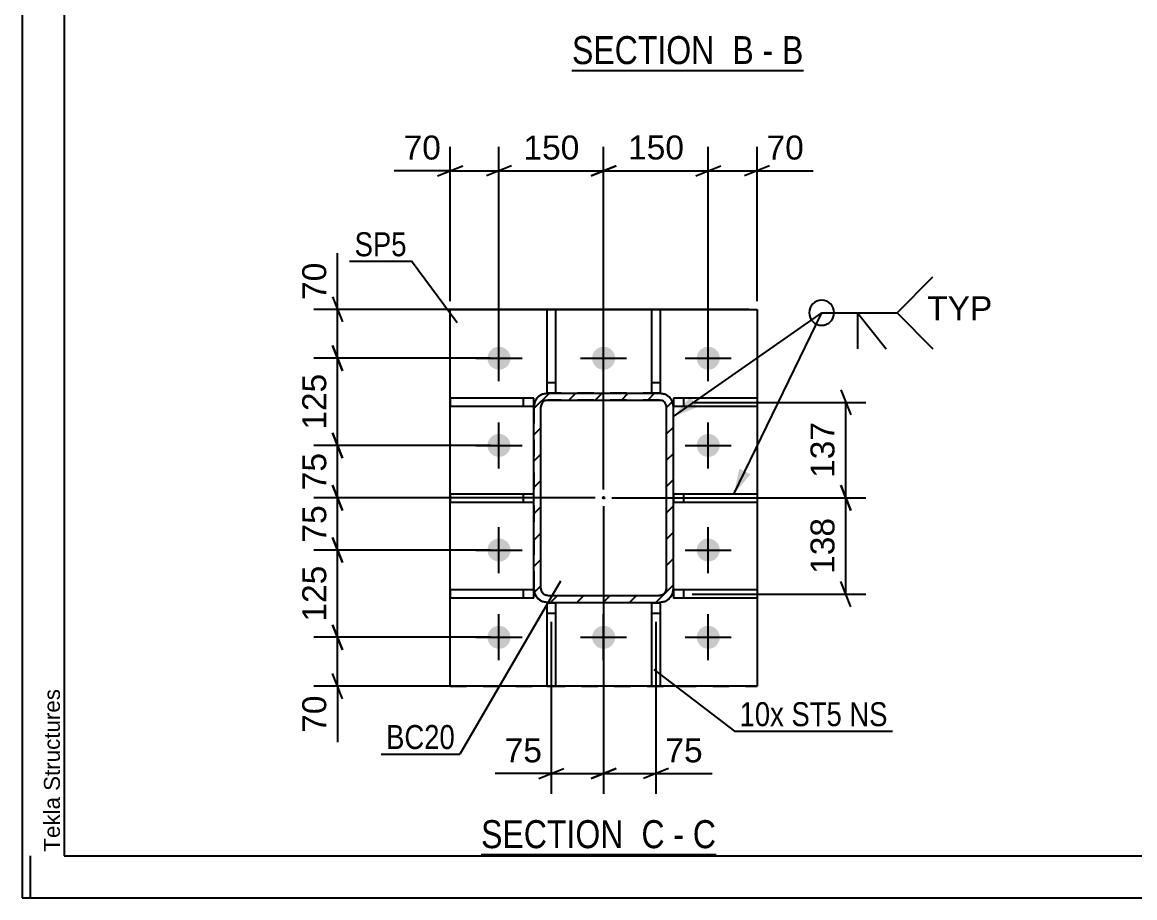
# Model space of a CAD drawing. Header units: millimetres. Extents: x -424 to 417, y -243 to 351.
# Drawn here: x -424.5 to -291.6, y -242.8 to -138.2 of the extents above; entities that cross this region are included whole.
import ezdxf

# ---------------------------------------------------------------- set-up
doc = ezdxf.new("R2010")
doc.units = ezdxf.units.MM
doc.linetypes.add('DXK_LINE_DOT2', pattern=[3.9198, 1.9599, -1.9599])
doc.linetypes.add('DXK_LINE_DOT3', pattern=[5.9187, 2.979, -0.9799, 0.9799, -0.9799])
doc.styles.add('Arial', font='ARIAL.TTF', dxfattribs={"height": 0.2})
doc.styles.add('Arial Narrow', font='ARIALN.TTF', dxfattribs={"height": 0.2})

# ---------------------------------------------------------------- blocks, each defined once
blk = doc.blocks.new('Unknown-284935898-1134')
at = {"color": 5, "linetype": 'Continuous'}
for p, q in [((-424.47, 351.23), (-424.47, -242.77)), ((-419.47, 346.23), (-419.47, -237.77)), ((-423.47, -242.77), (-423.47, -237.77)), ((-419.47, -237.77), (411.53, -237.77)), ((-424.47, -242.77), (416.53, -242.77))]:
    blk.add_line(p, q, dxfattribs=at)
at = {"color": 174, "linetype": 'Continuous', "style": 'Arial'}
blk.add_text('Tekla Structures', height=1.9102, rotation=90, dxfattribs=at).set_placement((-419.97, -237.27))
blk = doc.blocks.new('Unknown-284935898-11 - 1532')
at = {"color": 6, "linetype": 'Continuous'}
blk.add_line((-358.79, -143.95), (-331.14, -143.95), dxfattribs=at)
at = {"color": 0, "linetype": 'Continuous'}
for points in [[(-340.68, -143.2), (-340.68, -139.7), (-358.79, -139.7), (-358.79, -143.2)], [(-337.07, -143.2), (-337.07, -139.7), (-339.63, -139.7), (-339.63, -143.2)], [(-334.75, -143.2), (-334.75, -139.7), (-336.02, -139.7), (-336.02, -143.2)], [(-331.14, -143.2), (-331.14, -139.7), (-333.7, -139.7), (-333.7, -143.2)]]:
    blk.add_wipeout(points, dxfattribs=at)
at = {"color": 7, "linetype": 'Continuous', "style": 'Arial Narrow'}
for s, p in [('SECTION ', (-358.79, -143.2)), ('B', (-339.63, -143.2)), ('B', (-333.7, -143.2)), ('-', (-336.02, -143.2))]:
    blk.add_text(s, height=3.34, dxfattribs=at).set_placement(p)
blk = doc.blocks.new('Unknown-284935898-14 - 1879')
at = {"color": 6, "linetype": 'Continuous'}
blk.add_line((-369.65, -237.6), (-341.58, -237.6), dxfattribs=at)
at = {"color": 0, "linetype": 'Continuous'}
for points in [[(-351.54, -236.85), (-351.54, -233.35), (-369.65, -233.35), (-369.65, -236.85)], [(-347.73, -236.85), (-347.73, -233.35), (-350.49, -233.35), (-350.49, -236.85)], [(-345.4, -236.85), (-345.4, -233.35), (-346.68, -233.35), (-346.68, -236.85)], [(-341.58, -236.85), (-341.58, -233.35), (-344.35, -233.35), (-344.35, -236.85)]]:
    blk.add_wipeout(points, dxfattribs=at)
at = {"color": 7, "linetype": 'Continuous', "style": 'Arial Narrow'}
for s, p in [('SECTION ', (-369.65, -236.85)), ('C', (-350.49, -236.85)), ('C', (-344.35, -236.85)), ('-', (-346.68, -236.85))]:
    blk.add_text(s, height=3.34, dxfattribs=at).set_placement(p)
blk = doc.blocks.new('Part-284935898-1967 - 1879')
at = {"color": 2, "linetype": 'Continuous'}
for p, q in [((-363.34, -194.55), (-373.34, -194.55)), ((-373.34, -194.55), (-373.34, -195.55)), ((-363.34, -195.55), (-373.34, -195.55))]:
    blk.add_line(p, q, dxfattribs=at)
at = {"color": 7, "linetype": 'DXK_LINE_DOT2'}
for p, q in [((-364.59, -195.55), (-364.59, -194.55)), ((-363.34, -195.55), (-363.34, -194.55))]:
    blk.add_line(p, q, dxfattribs=at)
blk = doc.blocks.new('Part-284935898-1903 - 1879')
at = {"linetype": 'Continuous'}
h = blk.add_hatch(dxfattribs=at)
h.set_pattern_fill('', scale=0.7, style=0, pattern_type=0)
h.set_pattern_definition([(45, (-346.802, -183.5269), (-1.57154, 1.57154), [])])
h.paths.add_polyline_path([(-346.68, -184.16), (-346.8, -183.53), (-347.16, -182.99), (-347.7, -182.62), (-348.34, -182.5), (-361.68, -182.5), (-362.31, -182.62), (-362.85, -182.99), (-363.21, -183.53), (-363.34, -184.16), (-363.34, -205.83), (-363.21, -206.47), (-362.85, -207.01), (-362.31, -207.37), (-361.68, -207.5), (-348.34, -207.5), (-347.7, -207.37), (-347.16, -207.01), (-346.8, -206.47), (-346.68, -205.83)])
h.paths.add_polyline_path([(-347.57, -206.15), (-347.75, -206.42), (-348.02, -206.6), (-348.34, -206.66), (-361.68, -206.66), (-361.99, -206.6), (-362.26, -206.42), (-362.44, -206.15), (-362.51, -205.83), (-362.51, -184.16), (-362.44, -183.85), (-362.26, -183.58), (-361.99, -183.39), (-361.68, -183.33), (-348.34, -183.33), (-348.02, -183.39), (-347.75, -183.58), (-347.57, -183.85), (-347.51, -184.16), (-347.51, -205.83)])
blk.add_hatch(color=246, dxfattribs=at).paths.add_polyline_path([(-355.01, -195.1, -1), (-355.01, -194.9, -1)])
at = {"color": 7, "linetype": 'DXK_LINE_DOT2'}
for p, q in [((-362.31, -182.62), (-361.68, -182.5)), ((-361.68, -183.33), (-361.99, -183.39)), ((-348.34, -182.5), (-361.68, -182.5)), ((-348.34, -183.33), (-361.68, -183.33)), ((-348.34, -182.5), (-347.7, -182.62)), ((-348.02, -183.39), (-348.34, -183.33)), ((-363.34, -184.16), (-363.21, -183.53)), ((-363.34, -184.16), (-363.34, -205.83)), ((-362.44, -183.85), (-362.51, -184.16)), ((-362.51, -205.83), (-362.51, -184.16)), ((-347.51, -184.16), (-347.57, -183.85)), ((-347.51, -205.83), (-347.51, -184.16)), ((-346.8, -183.53), (-346.68, -184.16)), ((-346.68, -205.83), (-346.68, -184.16)), ((-363.21, -206.47), (-363.34, -205.83)), ((-362.51, -205.83), (-362.44, -206.15)), ((-347.57, -206.15), (-347.51, -205.83)), ((-346.68, -205.83), (-346.8, -206.47)), ((-361.99, -206.6), (-361.68, -206.66)), ((-361.68, -206.66), (-348.34, -206.66)), ((-348.34, -206.66), (-348.02, -206.6)), ((-361.68, -207.5), (-362.31, -207.37)), ((-361.68, -207.5), (-348.34, -207.5)), ((-347.7, -207.37), (-348.34, -207.5))]:
    blk.add_line(p, q, dxfattribs=at)
at = {"color": 2, "linetype": 'Continuous'}
for p, q in [((-361.68, -182.5), (-362.31, -182.62)), ((-361.99, -183.39), (-361.68, -183.33)), ((-361.68, -182.5), (-361.68, -182.5)), ((-361.68, -182.5), (-348.34, -182.5)), ((-361.68, -183.33), (-361.68, -183.33)), ((-361.68, -183.33), (-348.34, -183.33)), ((-348.34, -182.5), (-348.34, -182.5)), ((-347.7, -182.62), (-348.34, -182.5)), ((-348.34, -183.33), (-348.34, -183.33)), ((-348.34, -183.33), (-348.02, -183.39)), ((-363.21, -183.53), (-363.34, -184.16)), ((-363.34, -184.16), (-363.34, -184.16)), ((-363.34, -205.83), (-363.34, -184.16)), ((-362.51, -184.16), (-362.44, -183.85)), ((-362.51, -184.16), (-362.51, -184.16)), ((-362.51, -205.83), (-362.51, -184.16)), ((-347.57, -183.85), (-347.51, -184.16)), ((-347.51, -184.16), (-347.51, -184.16)), ((-347.51, -205.83), (-347.51, -184.16)), ((-346.68, -184.16), (-346.8, -183.53)), ((-346.68, -184.16), (-346.68, -184.16)), ((-346.68, -205.83), (-346.68, -184.16)), ((-363.34, -205.83), (-363.34, -205.83)), ((-363.34, -205.83), (-363.21, -206.47)), ((-362.51, -205.83), (-362.51, -205.83)), ((-362.44, -206.15), (-362.51, -205.83)), ((-347.51, -205.83), (-347.57, -206.15)), ((-347.51, -205.83), (-347.51, -205.83)), ((-346.8, -206.47), (-346.68, -205.83)), ((-346.68, -205.83), (-346.68, -205.83)), ((-361.68, -206.66), (-361.99, -206.6)), ((-361.68, -206.66), (-361.68, -206.66)), ((-361.68, -206.66), (-348.34, -206.66)), ((-348.02, -206.6), (-348.34, -206.66)), ((-348.34, -206.66), (-348.34, -206.66)), ((-362.31, -207.37), (-361.68, -207.5)), ((-361.68, -207.5), (-361.68, -207.5)), ((-361.68, -207.5), (-348.34, -207.5)), ((-348.34, -207.5), (-347.7, -207.37)), ((-348.34, -207.5), (-348.34, -207.5))]:
    blk.add_line(p, q, dxfattribs=at)
at = {"color": 7, "linetype": 'DXK_LINE_DOT3'}
blk.add_line((-355.01, -195), (-355.01, -195), dxfattribs=at)
at = {"color": 246, "linetype": 'DXK_LINE_DOT2'}
blk.add_line((-355.01, -195), (-355.01, -195), dxfattribs=at)
at = {"color": 246, "linetype": 'Continuous'}
blk.add_circle((-355.01, -195), 0.1, dxfattribs=at)
at = {"color": 7, "linetype": 'DXK_LINE_DOT2'}
for centre, radius, start, end in [((-361.68, -184.16), 1.67, 112.5, 157.5), ((-361.68, -184.16), 0.833, 112.5, 157.5), ((-348.34, -184.16), 0.833, 22.5, 67.5), ((-348.34, -184.16), 1.67, 22.5, 67.5), ((-361.68, -205.83), 1.67, 202.5, 247.5), ((-361.68, -205.83), 0.833, 202.5, 247.5), ((-348.34, -205.83), 0.833, 292.5, 337.5), ((-348.34, -205.83), 1.67, 292.5, 337.5)]:
    blk.add_arc(centre, radius, start, end, dxfattribs=at)
at = {"color": 2, "linetype": 'Continuous'}
for centre, radius, start, end in [((-361.68, -184.16), 1.67, 112.5, 157.5), ((-361.68, -184.16), 0.833, 112.5, 157.5), ((-348.34, -184.16), 0.833, 22.5, 67.5), ((-348.34, -184.16), 1.67, 22.5, 67.5), ((-361.68, -205.83), 1.67, 202.5, 247.5), ((-361.68, -205.83), 0.833, 202.5, 247.5), ((-348.34, -205.83), 0.833, 292.5, 337.5), ((-348.34, -205.83), 1.67, 292.5, 337.5)]:
    blk.add_arc(centre, radius, start, end, dxfattribs=at)
blk = doc.blocks.new('Part-284935898-1957 - 1879')
at = {"color": 2, "linetype": 'Continuous'}
for p, q in [((-336.68, -183.1), (-346.68, -183.1)), ((-346.68, -183.1), (-346.68, -184.1)), ((-336.68, -183.1), (-336.68, -184.1)), ((-336.68, -184.1), (-346.68, -184.1))]:
    blk.add_line(p, q, dxfattribs=at)
at = {"color": 7, "linetype": 'DXK_LINE_DOT2'}
blk.add_line((-345.43, -184.1), (-345.43, -183.1), dxfattribs=at)
blk = doc.blocks.new('Bolt-284935898-1885 - 1879')
at = {"linetype": 'Continuous'}
for points in [[(-367.51, -176.96), (-367.22, -176.99), (-366.95, -177.07), (-366.7, -177.22), (-366.49, -177.41), (-366.32, -177.64), (-366.2, -177.91), (-366.14, -178.19), (-366.14, -178.47), (-366.2, -178.76), (-366.32, -179.02), (-366.49, -179.25), (-366.7, -179.44), (-366.95, -179.59), (-367.22, -179.68), (-367.51, -179.71), (-367.79, -179.68), (-368.07, -179.59), (-368.32, -179.44), (-368.53, -179.25), (-368.7, -179.02), (-368.82, -178.76), (-368.88, -178.47), (-368.88, -178.19), (-368.82, -177.91), (-368.7, -177.64), (-368.53, -177.41), (-368.32, -177.22), (-368.07, -177.07), (-367.79, -176.99)], [(-355.01, -176.96), (-354.72, -176.99), (-354.45, -177.07), (-354.2, -177.22), (-353.99, -177.41), (-353.82, -177.64), (-353.7, -177.91), (-353.64, -178.19), (-353.64, -178.47), (-353.7, -178.76), (-353.82, -179.02), (-353.99, -179.25), (-354.2, -179.44), (-354.45, -179.59), (-354.72, -179.68), (-355.01, -179.71), (-355.29, -179.68), (-355.57, -179.59), (-355.82, -179.44), (-356.03, -179.25), (-356.2, -179.02), (-356.32, -178.76), (-356.38, -178.47), (-356.38, -178.19), (-356.32, -177.91), (-356.2, -177.64), (-356.03, -177.41), (-355.82, -177.22), (-355.57, -177.07), (-355.29, -176.99)], [(-342.51, -176.96), (-342.22, -176.99), (-341.95, -177.07), (-341.7, -177.22), (-341.49, -177.41), (-341.32, -177.64), (-341.2, -177.91), (-341.14, -178.19), (-341.14, -178.47), (-341.2, -178.76), (-341.32, -179.02), (-341.49, -179.25), (-341.7, -179.44), (-341.95, -179.59), (-342.22, -179.68), (-342.51, -179.71), (-342.79, -179.68), (-343.07, -179.59), (-343.32, -179.44), (-343.53, -179.25), (-343.7, -179.02), (-343.82, -178.76), (-343.88, -178.47), (-343.88, -178.19), (-343.82, -177.91), (-343.7, -177.64), (-343.53, -177.41), (-343.32, -177.22), (-343.07, -177.07), (-342.79, -176.99)], [(-367.51, -187.37), (-367.22, -187.4), (-366.95, -187.49), (-366.7, -187.64), (-366.49, -187.83), (-366.32, -188.06), (-366.2, -188.32), (-366.14, -188.6), (-366.14, -188.89), (-366.2, -189.17), (-366.32, -189.44), (-366.49, -189.67), (-366.7, -189.86), (-366.95, -190), (-367.22, -190.09), (-367.51, -190.12), (-367.79, -190.09), (-368.07, -190), (-368.32, -189.86), (-368.53, -189.67), (-368.7, -189.44), (-368.82, -189.17), (-368.88, -188.89), (-368.88, -188.6), (-368.82, -188.32), (-368.7, -188.06), (-368.53, -187.83), (-368.32, -187.64), (-368.07, -187.49), (-367.79, -187.4)], [(-342.51, -187.37), (-342.22, -187.4), (-341.95, -187.49), (-341.7, -187.64), (-341.49, -187.83), (-341.32, -188.06), (-341.2, -188.32), (-341.14, -188.6), (-341.14, -188.89), (-341.2, -189.17), (-341.32, -189.44), (-341.49, -189.67), (-341.7, -189.86), (-341.95, -190), (-342.22, -190.09), (-342.51, -190.12), (-342.79, -190.09), (-343.07, -190), (-343.32, -189.86), (-343.53, -189.67), (-343.7, -189.44), (-343.82, -189.17), (-343.88, -188.89), (-343.88, -188.6), (-343.82, -188.32), (-343.7, -188.06), (-343.53, -187.83), (-343.32, -187.64), (-343.07, -187.49), (-342.79, -187.4)], [(-367.51, -199.87), (-367.22, -199.9), (-366.95, -199.99), (-366.7, -200.14), (-366.49, -200.33), (-366.32, -200.56), (-366.2, -200.82), (-366.14, -201.1), (-366.14, -201.39), (-366.2, -201.67), (-366.32, -201.94), (-366.49, -202.17), (-366.7, -202.36), (-366.95, -202.5), (-367.22, -202.59), (-367.51, -202.62), (-367.79, -202.59), (-368.07, -202.5), (-368.32, -202.36), (-368.53, -202.17), (-368.7, -201.94), (-368.82, -201.67), (-368.88, -201.39), (-368.88, -201.1), (-368.82, -200.82), (-368.7, -200.56), (-368.53, -200.33), (-368.32, -200.14), (-368.07, -199.99), (-367.79, -199.9)], [(-342.51, -199.87), (-342.22, -199.9), (-341.95, -199.99), (-341.7, -200.14), (-341.49, -200.33), (-341.32, -200.56), (-341.2, -200.82), (-341.14, -201.1), (-341.14, -201.39), (-341.2, -201.67), (-341.32, -201.94), (-341.49, -202.17), (-341.7, -202.36), (-341.95, -202.5), (-342.22, -202.59), (-342.51, -202.62), (-342.79, -202.59), (-343.07, -202.5), (-343.32, -202.36), (-343.53, -202.17), (-343.7, -201.94), (-343.82, -201.67), (-343.88, -201.39), (-343.88, -201.1), (-343.82, -200.82), (-343.7, -200.56), (-343.53, -200.33), (-343.32, -200.14), (-343.07, -199.99), (-342.79, -199.9)], [(-367.51, -210.29), (-367.22, -210.32), (-366.95, -210.41), (-366.7, -210.55), (-366.49, -210.74), (-366.32, -210.98), (-366.2, -211.24), (-366.14, -211.52), (-366.14, -211.81), (-366.2, -212.09), (-366.32, -212.35), (-366.49, -212.58), (-366.7, -212.78), (-366.95, -212.92), (-367.22, -213.01), (-367.51, -213.04), (-367.79, -213.01), (-368.07, -212.92), (-368.32, -212.78), (-368.53, -212.58), (-368.7, -212.35), (-368.82, -212.09), (-368.88, -211.81), (-368.88, -211.52), (-368.82, -211.24), (-368.7, -210.98), (-368.53, -210.74), (-368.32, -210.55), (-368.07, -210.41), (-367.79, -210.32)], [(-355.01, -210.29), (-354.72, -210.32), (-354.45, -210.41), (-354.2, -210.55), (-353.99, -210.74), (-353.82, -210.98), (-353.7, -211.24), (-353.64, -211.52), (-353.64, -211.81), (-353.7, -212.09), (-353.82, -212.35), (-353.99, -212.58), (-354.2, -212.78), (-354.45, -212.92), (-354.72, -213.01), (-355.01, -213.04), (-355.29, -213.01), (-355.57, -212.92), (-355.82, -212.78), (-356.03, -212.58), (-356.2, -212.35), (-356.32, -212.09), (-356.38, -211.81), (-356.38, -211.52), (-356.32, -211.24), (-356.2, -210.98), (-356.03, -210.74), (-355.82, -210.55), (-355.57, -210.41), (-355.29, -210.32)], [(-342.51, -210.29), (-342.22, -210.32), (-341.95, -210.41), (-341.7, -210.55), (-341.49, -210.74), (-341.32, -210.98), (-341.2, -211.24), (-341.14, -211.52), (-341.14, -211.81), (-341.2, -212.09), (-341.32, -212.35), (-341.49, -212.58), (-341.7, -212.78), (-341.95, -212.92), (-342.22, -213.01), (-342.51, -213.04), (-342.79, -213.01), (-343.07, -212.92), (-343.32, -212.78), (-343.53, -212.58), (-343.7, -212.35), (-343.82, -212.09), (-343.88, -211.81), (-343.88, -211.52), (-343.82, -211.24), (-343.7, -210.98), (-343.53, -210.74), (-343.32, -210.55), (-343.07, -210.41), (-342.79, -210.32)]]:
    blk.add_hatch(color=1, dxfattribs=at).paths.add_polyline_path(points)
at = {"color": 1, "linetype": 'Continuous'}
for p, q in [((-367.51, -181.08), (-367.51, -175.58)), ((-355.01, -181.08), (-355.01, -175.58)), ((-342.51, -181.08), (-342.51, -175.58)), ((-370.26, -178.33), (-364.76, -178.33)), ((-357.76, -178.33), (-352.26, -178.33)), ((-345.26, -178.33), (-339.76, -178.33)), ((-367.51, -191.5), (-367.51, -186)), ((-342.51, -191.5), (-342.51, -186)), ((-370.26, -188.75), (-364.76, -188.75)), ((-345.26, -188.75), (-339.76, -188.75)), ((-367.51, -204), (-367.51, -198.5)), ((-342.51, -204), (-342.51, -198.5)), ((-370.26, -201.25), (-364.76, -201.25)), ((-345.26, -201.25), (-339.76, -201.25)), ((-367.51, -214.41), (-367.51, -208.91)), ((-355.01, -214.41), (-355.01, -208.91)), ((-342.51, -214.41), (-342.51, -208.91)), ((-370.26, -211.66), (-364.76, -211.66)), ((-357.76, -211.66), (-352.26, -211.66)), ((-345.26, -211.66), (-339.76, -211.66))]:
    blk.add_line(p, q, dxfattribs=at)
blk = doc.blocks.new('Part-284935898-1952 - 1879')
at = {"color": 2, "linetype": 'Continuous'}
for p, q in [((-336.68, -194.55), (-346.68, -194.55)), ((-336.68, -194.55), (-336.68, -195.55)), ((-336.68, -195.55), (-346.68, -195.55))]:
    blk.add_line(p, q, dxfattribs=at)
at = {"color": 7, "linetype": 'DXK_LINE_DOT2'}
for p, q in [((-346.68, -194.55), (-346.68, -195.55)), ((-345.43, -195.55), (-345.43, -194.55))]:
    blk.add_line(p, q, dxfattribs=at)
blk = doc.blocks.new('Part-284935898-1940 - 1879')
at = {"color": 2, "linetype": 'Continuous'}
for p, q in [((-373.34, -172.5), (-336.68, -172.5)), ((-373.34, -217.5), (-373.34, -172.5)), ((-336.68, -172.5), (-336.68, -217.5)), ((-361.76, -217.5), (-373.34, -217.5)), ((-373.34, -217.5), (-373.34, -217.5)), ((-349.26, -217.5), (-360.76, -217.5)), ((-336.68, -217.5), (-348.26, -217.5)), ((-336.68, -217.5), (-336.68, -217.5))]:
    blk.add_line(p, q, dxfattribs=at)
at = {"color": 7, "linetype": 'DXK_LINE_DOT2'}
for p, q in [((-373.34, -172.5), (-373.34, -172.5)), ((-373.34, -172.5), (-336.68, -172.5)), ((-336.68, -172.5), (-336.68, -172.5)), ((-373.34, -217.5), (-336.68, -217.5)), ((-360.76, -217.5), (-361.76, -217.5)), ((-348.26, -217.5), (-349.26, -217.5))]:
    blk.add_line(p, q, dxfattribs=at)
blk = doc.blocks.new('Part-284935898-1962 - 1879')
at = {"color": 2, "linetype": 'Continuous'}
for p, q in [((-336.68, -206.01), (-346.68, -206.01)), ((-346.68, -206.01), (-346.68, -207.01)), ((-336.68, -207.01), (-346.68, -207.01)), ((-336.68, -206.01), (-336.68, -207.01))]:
    blk.add_line(p, q, dxfattribs=at)
at = {"color": 7, "linetype": 'DXK_LINE_DOT2'}
blk.add_line((-345.43, -207.01), (-345.43, -206.01), dxfattribs=at)
blk = doc.blocks.new('Part-284935898-1972 - 1879')
at = {"color": 2, "linetype": 'Continuous'}
for p, q in [((-363.34, -183.1), (-373.34, -183.1)), ((-373.34, -183.1), (-373.34, -184.1)), ((-363.34, -184.1), (-363.34, -183.1)), ((-363.34, -184.1), (-373.34, -184.1))]:
    blk.add_line(p, q, dxfattribs=at)
at = {"color": 7, "linetype": 'DXK_LINE_DOT2'}
blk.add_line((-364.59, -184.1), (-364.59, -183.1), dxfattribs=at)
blk = doc.blocks.new('Part-284935898-1977 - 1879')
at = {"color": 2, "linetype": 'Continuous'}
for p, q in [((-363.34, -206.01), (-373.34, -206.01)), ((-373.34, -206.01), (-373.34, -207.01)), ((-363.34, -207.01), (-373.34, -207.01)), ((-363.34, -207.01), (-363.34, -206.01))]:
    blk.add_line(p, q, dxfattribs=at)
at = {"color": 7, "linetype": 'DXK_LINE_DOT2'}
blk.add_line((-364.59, -207.01), (-364.59, -206.01), dxfattribs=at)
blk = doc.blocks.new('Part-284935898-1982 - 1879')
at = {"color": 2, "linetype": 'Continuous'}
for p, q in [((-361.76, -217.55), (-361.76, -207.55)), ((-361.76, -207.55), (-360.76, -207.55)), ((-360.76, -207.55), (-360.76, -217.55)), ((-360.76, -217.55), (-361.76, -217.55))]:
    blk.add_line(p, q, dxfattribs=at)
at = {"color": 7, "linetype": 'DXK_LINE_DOT2'}
for p, q in [((-360.76, -207.55), (-361.76, -207.55)), ((-361.76, -208.8), (-360.76, -208.8))]:
    blk.add_line(p, q, dxfattribs=at)
blk = doc.blocks.new('Part-284935898-1987 - 1879')
at = {"color": 2, "linetype": 'Continuous'}
for p, q in [((-349.26, -217.55), (-349.26, -207.55)), ((-349.26, -207.55), (-348.26, -207.55)), ((-348.26, -207.55), (-348.26, -217.55)), ((-348.26, -217.55), (-349.26, -217.55))]:
    blk.add_line(p, q, dxfattribs=at)
at = {"color": 7, "linetype": 'DXK_LINE_DOT2'}
for p, q in [((-348.26, -207.55), (-349.26, -207.55)), ((-349.26, -208.8), (-348.26, -208.8))]:
    blk.add_line(p, q, dxfattribs=at)
blk = doc.blocks.new('Part-284935898-1992 - 1879')
at = {"color": 2, "linetype": 'Continuous'}
for p, q in [((-361.76, -182.5), (-361.76, -172.5)), ((-361.76, -172.5), (-360.76, -172.5)), ((-360.76, -172.5), (-360.76, -182.5)), ((-361.67, -182.5), (-361.76, -182.5))]:
    blk.add_line(p, q, dxfattribs=at)
at = {"color": 7, "linetype": 'DXK_LINE_DOT2'}
for p, q in [((-361.76, -181.25), (-360.76, -181.25)), ((-360.76, -182.5), (-361.67, -182.5))]:
    blk.add_line(p, q, dxfattribs=at)
blk = doc.blocks.new('Part-284935898-1997 - 1879')
at = {"color": 2, "linetype": 'Continuous'}
for p, q in [((-349.26, -182.5), (-349.26, -172.5)), ((-349.26, -172.5), (-348.26, -172.5)), ((-348.26, -172.5), (-348.26, -182.5)), ((-348.26, -182.5), (-348.34, -182.5))]:
    blk.add_line(p, q, dxfattribs=at)
at = {"color": 7, "linetype": 'DXK_LINE_DOT2'}
for p, q in [((-349.26, -181.25), (-348.26, -181.25)), ((-348.34, -182.5), (-349.26, -182.5))]:
    blk.add_line(p, q, dxfattribs=at)
blk = doc.blocks.new('StraightDimension-284935898-2101 - 1879')
at = {"color": 7, "linetype": 'Continuous'}
for p, q in [((-355.01, -196), (-355.01, -230.35)), ((-348.76, -209.8), (-348.76, -230.35)), ((-356.51, -228.55), (-353.51, -227.35)), ((-355.01, -227.95), (-348.76, -227.95)), ((-347.26, -227.35), (-350.26, -228.55)), ((-348.76, -227.95), (-342.06, -227.95)), ((-348.76, -227.95), (-342.06, -227.95))]:
    blk.add_line(p, q, dxfattribs=at)
at = {"color": 0}
blk.add_wipeout([(-342.59, -227.2), (-342.59, -223), (-348.23, -223), (-348.23, -227.2)], dxfattribs=at)
at = {"color": 3, "style": 'Arial'}
blk.add_text('75', height=2.865, dxfattribs=at).set_placement((-347.63, -226.6))
blk = doc.blocks.new('StraightDimension-284935898-5552 - 1879')
at = {"color": 7, "linetype": 'Continuous'}
for p, q in [((-387.4, -187.25), (-386.2, -190.25)), ((-368.51, -188.75), (-389.65, -188.75)), ((-386.8, -195), (-386.8, -188.75)), ((-386.2, -196.5), (-387.4, -193.5)), ((-356.01, -195), (-389.65, -195))]:
    blk.add_line(p, q, dxfattribs=at)
at = {"color": 0}
blk.add_wipeout([(-387.55, -189.05), (-391.75, -189.05), (-391.75, -194.7), (-387.55, -194.7)], dxfattribs=at)
at = {"color": 3, "style": 'Arial'}
blk.add_text('75', height=2.865, rotation=90.0002, dxfattribs=at).set_placement((-388.15, -194.1))
blk = doc.blocks.new('StraightDimension-284935898-5550 - 1879')
at = {"color": 7, "linetype": 'Continuous'}
for p, q in [((-386.8, -172.5), (-386.8, -165.8)), ((-386.8, -172.5), (-386.8, -165.8)), ((-387.4, -171), (-386.2, -174)), ((-337.68, -172.5), (-389.65, -172.5)), ((-386.8, -178.33), (-386.8, -172.5)), ((-386.2, -179.83), (-387.4, -176.83)), ((-368.51, -178.33), (-389.65, -178.33))]:
    blk.add_line(p, q, dxfattribs=at)
at = {"color": 0}
blk.add_wipeout([(-387.55, -166.33), (-391.75, -166.33), (-391.75, -171.97), (-387.55, -171.97)], dxfattribs=at)
at = {"color": 3, "style": 'Arial'}
blk.add_text('70', height=2.865, rotation=90.0002, dxfattribs=at).set_placement((-388.15, -171.37))
blk = doc.blocks.new('StraightDimension-284935898-2049 - 1879')
at = {"color": 7, "linetype": 'Continuous'}
for p, q in [((-326.68, -193.5), (-325.48, -196.5)), ((-354.01, -195), (-323.68, -195)), ((-326.08, -206.51), (-326.08, -195)), ((-325.48, -208.01), (-326.68, -205.01)), ((-344.43, -206.51), (-323.68, -206.51))]:
    blk.add_line(p, q, dxfattribs=at)
at = {"color": 0}
blk.add_wipeout([(-326.83, -196.82), (-331.03, -196.82), (-331.03, -204.69), (-326.83, -204.69)], dxfattribs=at)
at = {"color": 3, "style": 'Arial'}
blk.add_text('138', height=2.865, rotation=90.0002, dxfattribs=at).set_placement((-327.43, -204.09))
blk = doc.blocks.new('StraightDimension-284935898-2116 - 1879')
at = {"color": 7, "linetype": 'Continuous'}
for p, q in [((-367.51, -177.33), (-367.51, -153.1)), ((-355.01, -194), (-355.01, -153.1)), ((-366.01, -155.35), (-369.01, -156.55)), ((-356.51, -156.55), (-353.51, -155.35)), ((-367.51, -155.95), (-355.01, -155.95))]:
    blk.add_line(p, q, dxfattribs=at)
at = {"color": 0}
blk.add_wipeout([(-357.32, -155.2), (-357.32, -151), (-365.19, -151), (-365.19, -155.2)], dxfattribs=at)
at = {"color": 3, "style": 'Arial'}
blk.add_text('150', height=2.865, dxfattribs=at).set_placement((-364.59, -154.6))
blk = doc.blocks.new('StraightDimension-284935898-2045 - 1879')
at = {"color": 7, "linetype": 'Continuous'}
for p, q in [((-326.68, -182.1), (-325.48, -185.1)), ((-344.43, -183.6), (-323.68, -183.6)), ((-326.08, -195), (-326.08, -183.6)), ((-325.48, -196.5), (-326.68, -193.5)), ((-354.01, -195), (-323.68, -195))]:
    blk.add_line(p, q, dxfattribs=at)
at = {"color": 0}
blk.add_wipeout([(-326.83, -185.36), (-331.03, -185.36), (-331.03, -193.23), (-326.83, -193.23)], dxfattribs=at)
at = {"color": 3, "style": 'Arial'}
blk.add_text('137', height=2.865, rotation=90.0002, dxfattribs=at).set_placement((-327.43, -192.63))
blk = doc.blocks.new('StraightDimension-284935898-2097 - 1879')
at = {"color": 7, "linetype": 'Continuous'}
for p, q in [((-355.01, -196), (-355.01, -230.35)), ((-361.26, -209.8), (-361.26, -230.35)), ((-361.26, -227.95), (-367.96, -227.95)), ((-361.26, -227.95), (-367.96, -227.95)), ((-362.76, -228.55), (-359.76, -227.35)), ((-361.26, -227.95), (-355.01, -227.95)), ((-353.51, -227.35), (-356.51, -228.55))]:
    blk.add_line(p, q, dxfattribs=at)
at = {"color": 0}
blk.add_wipeout([(-361.78, -227.2), (-361.78, -223), (-367.43, -223), (-367.43, -227.2)], dxfattribs=at)
at = {"color": 3, "style": 'Arial'}
blk.add_text('75', height=2.865, dxfattribs=at).set_placement((-366.83, -226.6))
blk = doc.blocks.new('StraightDimension-284935898-2106 - 1879')
at = {"color": 7, "linetype": 'Continuous'}
for p, q in [((-373.34, -171.5), (-373.34, -153.1)), ((-367.51, -177.33), (-367.51, -153.1)), ((-374.84, -156.55), (-371.84, -155.35)), ((-366.01, -155.35), (-369.01, -156.55)), ((-373.34, -155.95), (-380.04, -155.95)), ((-373.34, -155.95), (-380.04, -155.95)), ((-373.34, -155.95), (-367.51, -155.95))]:
    blk.add_line(p, q, dxfattribs=at)
at = {"color": 0}
blk.add_wipeout([(-373.87, -155.2), (-373.87, -151), (-379.51, -151), (-379.51, -155.2)], dxfattribs=at)
at = {"color": 3, "style": 'Arial'}
blk.add_text('70', height=2.865, dxfattribs=at).set_placement((-378.91, -154.6))
blk = doc.blocks.new('StraightDimension-284935898-2124 - 1879')
at = {"color": 7, "linetype": 'Continuous'}
for p, q in [((-355.01, -194), (-355.01, -153.09)), ((-342.51, -177.33), (-342.51, -153.09)), ((-353.51, -155.34), (-356.51, -156.54)), ((-344.01, -156.54), (-341.01, -155.34)), ((-355.01, -155.94), (-342.51, -155.94))]:
    blk.add_line(p, q, dxfattribs=at)
at = {"color": 0}
blk.add_wipeout([(-344.82, -155.19), (-344.82, -150.99), (-352.69, -150.99), (-352.69, -155.19)], dxfattribs=at)
at = {"color": 3, "style": 'Arial'}
blk.add_text('150', height=2.865, dxfattribs=at).set_placement((-352.09, -154.59))
blk = doc.blocks.new('StraightDimension-284935898-2132 - 1879')
at = {"color": 7, "linetype": 'Continuous'}
for p, q in [((-342.51, -177.33), (-342.51, -153.1)), ((-336.68, -171.5), (-336.68, -153.1)), ((-344.01, -156.55), (-341.01, -155.35)), ((-335.18, -155.35), (-338.18, -156.55)), ((-342.51, -155.95), (-336.68, -155.95)), ((-336.68, -155.95), (-329.98, -155.95)), ((-336.68, -155.95), (-329.98, -155.95))]:
    blk.add_line(p, q, dxfattribs=at)
at = {"color": 0}
blk.add_wipeout([(-330.5, -155.2), (-330.5, -151), (-336.15, -151), (-336.15, -155.2)], dxfattribs=at)
at = {"color": 3, "style": 'Arial'}
blk.add_text('70', height=2.865, dxfattribs=at).set_placement((-335.55, -154.6))
blk = doc.blocks.new('StraightDimension-284935898-5551 - 1879')
at = {"color": 7, "linetype": 'Continuous'}
for p, q in [((-387.4, -176.83), (-386.2, -179.83)), ((-368.51, -178.33), (-389.65, -178.33)), ((-386.8, -188.75), (-386.8, -178.33)), ((-386.2, -190.25), (-387.4, -187.25)), ((-368.51, -188.75), (-389.65, -188.75))]:
    blk.add_line(p, q, dxfattribs=at)
at = {"color": 0}
blk.add_wipeout([(-387.55, -179.6), (-391.75, -179.6), (-391.75, -187.47), (-387.55, -187.47)], dxfattribs=at)
at = {"color": 3, "style": 'Arial'}
blk.add_text('125', height=2.865, rotation=90.0002, dxfattribs=at).set_placement((-388.15, -186.87))
blk = doc.blocks.new('StraightDimension-284935898-5553 - 1879')
at = {"color": 7, "linetype": 'Continuous'}
for p, q in [((-387.4, -193.5), (-386.2, -196.5)), ((-356.01, -195), (-389.65, -195)), ((-386.8, -201.25), (-386.8, -195)), ((-386.2, -202.75), (-387.4, -199.75)), ((-368.51, -201.25), (-389.65, -201.25))]:
    blk.add_line(p, q, dxfattribs=at)
at = {"color": 0}
blk.add_wipeout([(-387.55, -195.3), (-391.75, -195.3), (-391.75, -200.95), (-387.55, -200.95)], dxfattribs=at)
at = {"color": 3, "style": 'Arial'}
blk.add_text('75', height=2.865, rotation=90.0002, dxfattribs=at).set_placement((-388.15, -200.35))
blk = doc.blocks.new('StraightDimension-284935898-5554 - 1879')
at = {"color": 7, "linetype": 'Continuous'}
for p, q in [((-387.4, -199.75), (-386.2, -202.75)), ((-368.51, -201.25), (-389.65, -201.25)), ((-386.8, -211.66), (-386.8, -201.25)), ((-386.2, -213.16), (-387.4, -210.16)), ((-368.51, -211.66), (-389.65, -211.66))]:
    blk.add_line(p, q, dxfattribs=at)
at = {"color": 0}
blk.add_wipeout([(-387.55, -202.52), (-391.75, -202.52), (-391.75, -210.39), (-387.55, -210.39)], dxfattribs=at)
at = {"color": 3, "style": 'Arial'}
blk.add_text('125', height=2.865, rotation=90.0002, dxfattribs=at).set_placement((-388.15, -209.79))
blk = doc.blocks.new('StraightDimension-284935898-5555 - 1879')
at = {"color": 7, "linetype": 'Continuous'}
for p, q in [((-387.4, -210.16), (-386.2, -213.16)), ((-368.51, -211.66), (-389.65, -211.66)), ((-386.8, -217.5), (-386.8, -211.66)), ((-386.2, -219), (-387.4, -216)), ((-337.68, -217.5), (-389.65, -217.5)), ((-386.8, -217.5), (-386.8, -224.19)), ((-386.8, -217.5), (-386.8, -224.19))]:
    blk.add_line(p, q, dxfattribs=at)
at = {"color": 0}
blk.add_wipeout([(-387.55, -218.02), (-391.75, -218.02), (-391.75, -223.67), (-387.55, -223.67)], dxfattribs=at)
at = {"color": 3, "style": 'Arial'}
blk.add_text('70', height=2.865, rotation=90.0002, dxfattribs=at).set_placement((-388.15, -223.07))
blk = doc.blocks.new('MarkSet-284935898-2200 - 1879')
at = {"color": 0}
for points in [[(-333.47, -222.28), (-333.47, -219.28), (-338.77, -219.28), (-338.77, -222.28)], [(-326.55, -222.28), (-326.55, -219.28), (-332.57, -219.28), (-332.57, -222.28)], [(-321.08, -222.28), (-321.08, -219.28), (-325.65, -219.28), (-325.65, -222.28)]]:
    blk.add_wipeout(points, dxfattribs=at)
for points in [[(-333.47, -222.28), (-333.47, -219.28), (-338.77, -219.28), (-338.77, -222.28)], [(-326.55, -222.28), (-326.55, -219.28), (-332.57, -219.28), (-332.57, -222.28)], [(-321.08, -222.28), (-321.08, -219.28), (-325.65, -219.28), (-325.65, -222.28)]]:
    blk.add_wipeout(points, dxfattribs=at)
at = {"color": 30, "linetype": 'Continuous'}
for p, q in [((-349.03, -215.53), (-339.37, -222.88)), ((-339.37, -222.88), (-320.48, -222.88))]:
    blk.add_line(p, q, dxfattribs=at)
at = {"color": 3, "style": 'Arial Narrow'}
for s, p in [('10x', (-338.77, -222.28)), ('ST5', (-332.57, -222.28)), ('NS', (-325.65, -222.28))]:
    blk.add_text(s, height=2.863, dxfattribs=at).set_placement(p)
blk = doc.blocks.new('Mark-284935898-1899 - 1879')
at = {"color": 0}
blk.add_wipeout([(-372.78, -225.01), (-372.78, -222.01), (-381, -222.01), (-381, -225.01)], dxfattribs=at)
blk.add_wipeout([(-372.78, -225.01), (-372.78, -222.01), (-381, -222.01), (-381, -225.01)], dxfattribs=at)
at = {"color": 30, "linetype": 'Continuous'}
for p in [(-360.18, -204.96), (-381.6, -225.61)]:
    blk.add_line(p, (-372.18, -225.61), dxfattribs=at)
at = {"color": 3, "style": 'Arial Narrow'}
blk.add_text('BC20', height=2.863, dxfattribs=at).set_placement((-381, -225.01))
blk = doc.blocks.new('Mark-284935898-1936 - 1879')
at = {"color": 0}
blk.add_wipeout([(-378.55, -166.15), (-378.55, -163.15), (-384.76, -163.15), (-384.76, -166.15)], dxfattribs=at)
blk.add_wipeout([(-378.55, -166.15), (-378.55, -163.15), (-384.76, -163.15), (-384.76, -166.15)], dxfattribs=at)
at = {"color": 30, "linetype": 'Continuous'}
for p in [(-385.36, -166.75), (-372.51, -174.09)]:
    blk.add_line(p, (-377.95, -166.75), dxfattribs=at)
at = {"color": 3, "style": 'Arial Narrow'}
blk.add_text('SP5', height=2.863, dxfattribs=at).set_placement((-384.76, -166.15))
blk = doc.blocks.new('WeldMark-284935898-2142 - 1879')
at = {"linetype": 'Continuous'}
for points in [[(-343.79, -184.18), (-346.68, -185.29), (-344.65, -182.95)], [(-337.46, -192.18), (-339.44, -194.55), (-338.81, -191.53)]]:
    blk.add_hatch(color=30, dxfattribs=at).paths.add_polyline_path(points)
at = {"color": 30, "linetype": 'Continuous'}
for p, q in [((-346.68, -185.29), (-328.96, -172.9)), ((-339.44, -194.55), (-328.96, -172.9)), ((-328.96, -172.9), (-319.96, -172.9))]:
    blk.add_line(p, q, dxfattribs=at)
at = {"color": 3, "linetype": 'Continuous'}
for q in [(-321.25, -177.19), (-324.68, -177.19)]:
    blk.add_line((-324.68, -172.9), q, dxfattribs=at)
for start, end in [(90, 270), (270, 90)]:
    blk.add_arc((-328.96, -172.9), 1.5, start, end, dxfattribs=at)
at = {"color": 0, "linetype": 'Continuous'}
blk.add_wipeout([(-308.59, -173.8), (-308.59, -170.8), (-316.36, -170.8), (-316.36, -173.8)], dxfattribs=at)
blk.add_wipeout([(-308.59, -173.8), (-308.59, -170.8), (-316.36, -170.8), (-316.36, -173.8)], dxfattribs=at)
at = {"color": 3, "linetype": 'Continuous'}
for q in [(-315.68, -168.62), (-315.68, -177.19)]:
    blk.add_line((-319.96, -172.9), q, dxfattribs=at)
at = {"color": 3, "linetype": 'Continuous', "style": 'Arial'}
blk.add_text('TYP', height=2.865, dxfattribs=at).set_placement((-316.36, -173.8))

msp = doc.modelspace()

# ---------------------------------------------------------------- block references
for name in ['Unknown-284935898-1134', 'Part-284935898-1940 - 1879', 'Part-284935898-1992 - 1879', 'Part-284935898-1997 - 1879', 'Bolt-284935898-1885 - 1879', 'Part-284935898-1972 - 1879', 'Part-284935898-1903 - 1879', 'Part-284935898-1957 - 1879', 'Part-284935898-1967 - 1879', 'Part-284935898-1952 - 1879', 'Part-284935898-1977 - 1879', 'Part-284935898-1962 - 1879', 'Part-284935898-1982 - 1879', 'Part-284935898-1987 - 1879']:
    msp.add_blockref(name, (0, 0))

# ---------------------------------------------------------------- next in the draw order: block references
for name in ['Unknown-284935898-11 - 1532', 'StraightDimension-284935898-5550 - 1879', 'StraightDimension-284935898-2101 - 1879', 'Unknown-284935898-14 - 1879']:
    msp.add_blockref(name, (0, 0))

# ---------------------------------------------------------------- next in the draw order: block references
for name in ['StraightDimension-284935898-5552 - 1879', 'StraightDimension-284935898-2049 - 1879']:
    msp.add_blockref(name, (0, 0))

# ---------------------------------------------------------------- next in the draw order: block references
msp.add_blockref('StraightDimension-284935898-2116 - 1879', (0, 0))

# ---------------------------------------------------------------- next in the draw order: block references
for name in ['StraightDimension-284935898-2106 - 1879', 'StraightDimension-284935898-2045 - 1879']:
    msp.add_blockref(name, (0, 0))

# ---------------------------------------------------------------- next in the draw order: block references
for name in ['StraightDimension-284935898-2124 - 1879', 'Mark-284935898-1936 - 1879', 'StraightDimension-284935898-5551 - 1879', 'StraightDimension-284935898-2097 - 1879']:
    msp.add_blockref(name, (0, 0))

# ---------------------------------------------------------------- next in the draw order: block references
for name in ['StraightDimension-284935898-2132 - 1879', 'StraightDimension-284935898-5553 - 1879']:
    msp.add_blockref(name, (0, 0))

# ---------------------------------------------------------------- next in the draw order: block references
for name in ['WeldMark-284935898-2142 - 1879', 'StraightDimension-284935898-5554 - 1879']:
    msp.add_blockref(name, (0, 0))

# ---------------------------------------------------------------- next in the draw order: block references
msp.add_blockref('StraightDimension-284935898-5555 - 1879', (0, 0))

# ---------------------------------------------------------------- next in the draw order: block references
for name in ['Mark-284935898-1899 - 1879', 'MarkSet-284935898-2200 - 1879']:
    msp.add_blockref(name, (0, 0))

doc.saveas('drawing.dxf')
